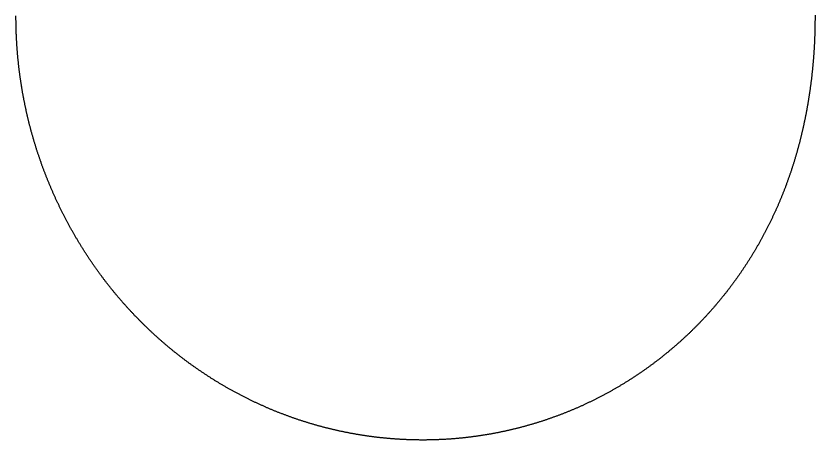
# Model space of a CAD drawing. Header units: metres. Extents: x -295 to 246, y -287 to 288.
# Drawn here: x -295 to 246, y -287 to 0 of the extents above; entities that cross this region are included whole.
import ezdxf

# ---------------------------------------------------------------- set-up
doc = ezdxf.new("R2010")
doc.units = ezdxf.units.M

msp = doc.modelspace()

# ---------------------------------------------------------------- linework, layer by layer
msp.add_lwpolyline([(246.01, 0.93), (246.01, 0.44), (246.01, 0), (246.01, 0), (246.01, -0.05), (246.01, -0.54), (246.01, -1.02), (246.01, -1.51), (246.01, -1.51), (246.01, -2), (246.01, -2.49), (246, -2.98), (246, -3.46), (245.99, -3.95), (245.99, -4.44), (245.98, -4.93), (245.98, -5.42), (245.97, -5.91), (245.96, -6.39), (245.95, -6.88), (245.94, -7.37), (245.93, -7.86), (245.92, -8.35), (245.91, -8.83), (245.9, -9.32), (245.89, -9.81), (245.87, -10.3), (245.86, -10.79), (245.84, -11.27), (245.83, -11.76), (245.81, -12.25), (245.8, -12.74), (245.78, -13.23), (245.76, -13.71), (245.74, -14.2), (245.72, -14.69), (245.7, -15.18), (245.68, -15.67), (245.66, -16.15), (245.64, -16.64), (245.62, -17.13), (245.59, -17.62), (245.57, -18.1), (245.55, -18.59), (245.52, -19.08), (245.49, -19.57), (245.47, -20.05), (245.44, -20.54), (245.41, -21.03), (245.38, -21.52), (245.36, -22), (245.33, -22.49), (245.29, -22.98), (245.26, -23.47), (245.23, -23.95), (245.2, -24.44), (245.17, -24.93), (245.13, -25.41), (245.1, -25.9), (245.06, -26.39), (245.03, -26.88), (244.99, -27.36), (244.95, -27.85), (244.92, -28.34), (244.88, -28.82), (244.84, -29.31), (244.8, -29.8), (244.76, -30.28), (244.72, -30.77), (244.67, -31.26), (244.63, -31.74), (244.59, -32.23), (244.54, -32.71), (244.5, -33.2), (244.45, -33.69), (244.41, -34.17), (244.36, -34.66), (244.31, -35.15), (244.27, -35.63), (244.22, -36.12), (244.17, -36.6), (244.12, -37.09), (244.07, -37.57), (244.02, -38.06), (243.96, -38.54), (243.91, -39.03), (243.86, -39.52), (243.8, -40), (243.75, -40.49), (243.69, -40.97), (243.64, -41.46), (243.58, -41.94), (243.52, -42.43), (243.46, -42.91), (243.4, -43.39), (243.34, -43.88), (243.28, -44.36), (243.22, -44.85), (243.16, -45.33), (243.1, -45.82), (243.03, -46.3), (242.97, -46.78), (242.9, -47.27), (242.84, -47.75), (242.77, -48.24), (242.71, -48.72), (242.64, -49.2), (242.57, -49.69), (242.5, -50.17), (242.43, -50.65), (242.36, -51.14), (242.29, -51.62), (242.22, -52.1), (242.15, -52.59), (242.07, -53.07), (242, -53.55), (241.92, -54.03), (241.85, -54.52), (241.77, -55), (241.7, -55.48), (241.62, -55.96), (241.54, -56.44), (241.46, -56.93), (241.38, -57.41), (241.3, -57.89), (241.22, -58.37), (241.14, -58.85), (241.06, -59.33), (240.97, -59.81), (240.89, -60.3), (240.8, -60.78), (240.72, -61.26), (240.63, -61.74), (240.55, -62.22), (240.46, -62.7), (240.37, -63.18), (240.28, -63.66), (240.19, -64.14), (240.1, -64.62), (240.01, -65.1), (239.92, -65.58), (239.82, -66.06), (239.73, -66.54), (239.64, -67.02), (239.54, -67.49), (239.45, -67.97), (239.35, -68.45), (239.25, -68.93), (239.16, -69.41), (239.06, -69.89), (238.96, -70.36), (238.86, -70.84), (238.76, -71.32), (238.66, -71.8), (238.55, -72.28), (238.45, -72.75), (238.35, -73.23), (238.24, -73.71), (238.14, -74.18), (238.03, -74.66), (237.93, -75.14), (237.82, -75.61), (237.71, -76.09), (237.6, -76.57), (237.49, -77.04), (237.38, -77.52), (237.27, -77.99), (237.16, -78.47), (237.05, -78.94), (236.93, -79.42), (236.82, -79.89), (236.7, -80.37), (236.59, -80.84), (236.47, -81.32), (236.36, -81.79), (236.24, -82.26), (236.12, -82.74), (236, -83.21), (235.88, -83.68), (235.76, -84.16), (235.64, -84.63), (235.52, -85.1), (235.39, -85.57), (235.27, -86.05), (235.14, -86.52), (235.02, -86.99), (234.89, -87.46), (234.77, -87.93), (234.64, -88.41), (234.51, -88.88), (234.38, -89.35), (234.25, -89.82), (234.12, -90.29), (233.99, -90.76), (233.86, -91.23), (233.72, -91.7), (233.59, -92.17), (233.46, -92.64), (233.32, -93.11), (233.18, -93.58), (233.05, -94.04), (232.91, -94.51), (232.77, -94.98), (232.63, -95.45), (232.49, -95.92), (232.35, -96.38), (232.21, -96.85), (232.07, -97.32), (231.92, -97.78), (231.78, -98.25), (231.64, -98.72), (231.49, -99.18), (231.35, -99.65), (231.2, -100.12), (231.05, -100.58), (230.9, -101.05), (230.75, -101.51), (230.6, -101.98), (230.45, -102.44), (230.3, -102.9), (230.15, -103.37), (230, -103.83), (229.84, -104.29), (229.69, -104.76), (229.53, -105.22), (229.37, -105.68), (229.22, -106.15), (229.06, -106.61), (228.9, -107.07), (228.74, -107.53), (228.58, -107.99), (228.42, -108.45), (228.26, -108.91), (228.1, -109.37), (227.93, -109.83), (227.77, -110.29), (227.6, -110.75), (227.44, -111.21), (227.27, -111.67), (227.11, -112.13), (226.94, -112.59), (226.77, -113.05), (226.6, -113.51), (226.43, -113.96), (226.26, -114.42), (226.09, -114.88), (225.91, -115.33), (225.74, -115.79), (225.56, -116.25), (225.39, -116.7), (225.21, -117.16), (225.04, -117.61), (224.86, -118.07), (224.68, -118.52), (224.5, -118.98), (224.32, -119.43), (224.14, -119.88), (223.96, -120.34), (223.78, -120.79), (223.59, -121.24), (223.41, -121.69), (223.23, -122.15), (223.04, -122.6), (222.85, -123.05), (222.67, -123.5), (222.48, -123.95), (222.29, -124.4), (222.1, -124.85), (221.91, -125.3), (221.72, -125.75), (221.53, -126.2), (221.34, -126.65), (221.14, -127.1), (220.95, -127.55), (220.76, -127.99), (220.56, -128.44), (220.36, -128.89), (220.17, -129.33), (219.97, -129.78), (219.77, -130.23), (219.57, -130.67), (219.37, -131.12), (219.17, -131.56), (218.97, -132.01), (218.76, -132.45), (218.56, -132.89), (218.36, -133.34), (218.15, -133.78), (217.95, -134.22), (217.74, -134.67), (217.53, -135.11), (217.32, -135.55), (217.11, -135.99), (216.9, -136.43), (216.69, -136.87), (216.48, -137.31), (216.27, -137.75), (216.06, -138.19), (215.84, -138.63), (215.63, -139.07), (215.41, -139.51), (215.2, -139.95), (214.98, -140.38), (214.76, -140.82), (214.55, -141.26), (214.33, -141.69), (214.11, -142.13), (213.89, -142.56), (213.66, -143), (213.44, -143.43), (213.22, -143.87), (213, -144.3), (212.77, -144.74), (212.55, -145.17), (212.32, -145.6), (212.09, -146.03), (211.87, -146.47), (211.64, -146.9), (211.41, -147.33), (211.18, -147.76), (210.95, -148.19), (210.72, -148.62), (210.48, -149.05), (210.25, -149.48), (210.02, -149.91), (209.78, -150.34), (209.55, -150.76), (209.31, -151.19), (209.07, -151.62), (208.84, -152.04), (208.6, -152.47), (208.36, -152.9), (208.12, -153.32), (207.88, -153.75), (207.64, -154.17), (207.39, -154.59), (207.15, -155.02), (206.91, -155.44), (206.66, -155.86), (206.42, -156.28), (206.17, -156.71), (205.92, -157.13), (205.68, -157.55), (205.43, -157.97), (205.18, -158.39), (204.93, -158.81), (204.68, -159.23), (204.43, -159.65), (204.17, -160.06), (203.92, -160.48), (203.67, -160.9), (203.41, -161.31), (203.16, -161.73), (202.9, -162.15), (202.65, -162.56), (202.39, -162.98), (202.13, -163.39), (201.87, -163.81), (201.61, -164.22), (201.35, -164.63), (201.09, -165.04), (200.83, -165.46), (200.56, -165.87), (200.3, -166.28), (200.04, -166.69), (199.77, -167.1), (199.51, -167.51), (199.24, -167.92), (198.97, -168.33), (198.7, -168.73), (198.44, -169.14), (198.17, -169.55), (197.9, -169.96), (197.63, -170.36), (197.35, -170.77), (197.08, -171.17), (196.81, -171.58), (196.53, -171.98), (196.26, -172.39), (195.98, -172.79), (195.71, -173.19), (195.43, -173.59), (195.15, -174), (194.88, -174.4), (194.6, -174.8), (194.32, -175.2), (194.04, -175.6), (193.75, -176), (193.47, -176.39), (193.19, -176.79), (192.91, -177.19), (192.62, -177.59), (192.34, -177.98), (192.05, -178.38), (191.76, -178.77), (191.48, -179.17), (191.19, -179.56), (190.9, -179.96), (190.61, -180.35), (190.32, -180.74), (190.03, -181.14), (189.74, -181.53), (189.45, -181.92), (189.15, -182.31), (188.86, -182.7), (188.57, -183.09), (188.27, -183.48), (187.98, -183.87), (187.68, -184.25), (187.38, -184.64), (187.08, -185.03), (186.79, -185.41), (186.49, -185.8), (186.19, -186.19), (185.88, -186.57), (185.58, -186.95), (185.28, -187.34), (184.98, -187.72), (184.67, -188.1), (184.37, -188.48), (184.07, -188.87), (183.76, -189.25), (183.45, -189.63), (183.15, -190.01), (182.84, -190.39), (182.53, -190.76), (182.22, -191.14), (181.91, -191.52), (181.6, -191.9), (181.29, -192.27), (180.98, -192.65), (180.66, -193.02), (180.35, -193.4), (180.04, -193.77), (179.72, -194.14), (179.4, -194.52), (179.09, -194.89), (178.77, -195.26), (178.45, -195.63), (178.14, -196), (177.82, -196.37), (177.5, -196.74), (177.18, -197.11), (176.86, -197.47), (176.53, -197.84), (176.21, -198.21), (175.89, -198.57), (175.56, -198.94), (175.24, -199.3), (174.91, -199.67), (174.59, -200.03), (174.26, -200.4), (173.94, -200.76), (173.61, -201.12), (173.28, -201.48), (172.95, -201.84), (172.62, -202.2), (172.29, -202.56), (171.96, -202.92), (171.63, -203.28), (171.29, -203.63), (170.96, -203.99), (170.63, -204.35), (170.29, -204.7), (169.96, -205.06), (169.62, -205.41), (169.28, -205.77), (168.95, -206.12), (168.61, -206.47), (168.27, -206.82), (167.93, -207.18), (167.59, -207.53), (167.25, -207.88), (166.91, -208.23), (166.57, -208.57), (166.23, -208.92), (165.88, -209.27), (165.54, -209.62), (165.2, -209.96), (164.85, -210.31), (164.5, -210.65), (164.16, -211), (163.81, -211.34), (163.46, -211.68), (163.12, -212.03), (162.77, -212.37), (162.42, -212.71), (162.07, -213.05), (161.72, -213.39), (161.36, -213.73), (161.01, -214.06), (160.66, -214.4), (160.31, -214.74), (159.95, -215.08), (159.6, -215.41), (159.24, -215.75), (158.89, -216.08), (158.53, -216.41), (158.17, -216.75), (157.82, -217.08), (157.46, -217.41), (157.1, -217.74), (156.74, -218.07), (156.38, -218.4), (156.02, -218.73), (155.66, -219.06), (155.29, -219.39), (154.93, -219.71), (154.57, -220.04), (154.2, -220.37), (153.84, -220.69), (153.48, -221.02), (153.11, -221.34), (152.74, -221.66), (152.38, -221.98), (152.01, -222.31), (151.64, -222.63), (151.27, -222.95), (150.9, -223.27), (150.53, -223.58), (150.16, -223.9), (149.79, -224.22), (149.42, -224.54), (149.05, -224.85), (148.67, -225.17), (148.3, -225.48), (147.93, -225.8), (147.55, -226.11), (147.18, -226.42), (146.8, -226.73), (146.43, -227.04), (146.05, -227.35), (145.67, -227.66), (145.29, -227.97), (144.91, -228.28), (144.54, -228.59), (144.16, -228.9), (143.77, -229.2), (143.39, -229.51), (143.01, -229.81), (142.63, -230.12), (142.25, -230.42), (141.86, -230.72), (141.48, -231.02), (141.1, -231.32), (140.71, -231.62), (140.33, -231.92), (139.94, -232.22), (139.55, -232.52), (139.17, -232.82), (138.78, -233.11), (138.39, -233.41), (138, -233.71), (137.61, -234), (137.22, -234.29), (136.83, -234.59), (136.44, -234.88), (136.05, -235.17), (135.66, -235.46), (135.26, -235.75), (134.87, -236.04), (134.48, -236.33), (134.08, -236.62), (133.69, -236.91), (133.29, -237.19), (132.9, -237.48), (132.5, -237.76), (132.1, -238.05), (131.71, -238.33), (131.31, -238.61), (130.91, -238.9), (130.51, -239.18), (130.11, -239.46), (129.71, -239.74), (129.31, -240.02), (128.91, -240.29), (128.51, -240.57), (128.1, -240.85), (127.7, -241.12), (127.3, -241.4), (126.89, -241.67), (126.49, -241.95), (126.08, -242.22), (125.68, -242.49), (125.27, -242.76), (124.87, -243.03), (124.46, -243.3), (124.05, -243.57), (123.65, -243.84), (123.24, -244.11), (122.83, -244.38), (122.42, -244.64), (122.01, -244.91), (121.6, -245.17), (121.19, -245.44), (120.78, -245.7), (120.36, -245.96), (119.95, -246.22), (119.54, -246.48), (119.13, -246.74), (118.71, -247), (118.3, -247.26), (117.88, -247.52), (117.47, -247.77), (117.05, -248.03), (116.64, -248.29), (116.22, -248.54), (115.8, -248.79), (115.38, -249.05), (114.97, -249.3), (114.55, -249.55), (114.13, -249.8), (113.71, -250.05), (113.29, -250.3), (112.87, -250.55), (112.45, -250.8), (112.03, -251.04), (111.6, -251.29), (111.18, -251.53), (110.76, -251.78), (110.34, -252.02), (109.91, -252.26), (109.49, -252.51), (109.06, -252.75), (108.64, -252.99), (108.21, -253.23), (107.79, -253.46), (107.36, -253.7), (106.93, -253.94), (106.51, -254.18), (106.08, -254.41), (105.65, -254.65), (105.22, -254.88), (104.79, -255.11), (104.36, -255.35), (103.93, -255.58), (103.5, -255.81), (103.07, -256.04), (102.64, -256.27), (102.21, -256.49), (101.78, -256.72), (101.35, -256.95), (100.91, -257.17), (100.48, -257.4), (100.05, -257.62), (99.61, -257.85), (99.18, -258.07), (98.74, -258.29), (98.31, -258.51), (97.87, -258.73), (97.43, -258.95), (97, -259.17), (96.56, -259.39), (96.12, -259.6), (95.69, -259.82), (95.25, -260.04), (94.81, -260.25), (94.37, -260.46), (93.93, -260.68), (93.49, -260.89), (93.05, -261.1), (92.61, -261.31), (92.17, -261.52), (91.73, -261.73), (91.28, -261.94), (90.84, -262.14), (90.4, -262.35), (89.96, -262.55), (89.51, -262.76), (89.07, -262.96), (88.63, -263.16), (88.18, -263.37), (87.74, -263.57), (87.29, -263.77), (86.85, -263.97), (86.4, -264.16), (85.95, -264.36), (85.51, -264.56), (85.06, -264.76), (84.61, -264.95), (84.16, -265.14), (83.71, -265.34), (83.27, -265.53), (82.82, -265.72), (82.37, -265.91), (81.92, -266.1), (81.47, -266.29), (81.02, -266.48), (80.57, -266.67), (80.12, -266.86), (79.66, -267.04), (79.21, -267.23), (78.76, -267.41), (78.31, -267.59), (77.86, -267.78), (77.4, -267.96), (76.95, -268.14), (76.49, -268.32), (76.04, -268.5), (75.59, -268.68), (75.13, -268.85), (74.68, -269.03), (74.22, -269.21), (73.76, -269.38), (73.31, -269.56), (72.85, -269.73), (72.39, -269.9), (71.94, -270.07), (71.48, -270.24), (71.02, -270.41), (70.56, -270.58), (70.11, -270.75), (69.65, -270.92), (69.19, -271.08), (68.73, -271.25), (68.27, -271.41), (67.81, -271.58), (67.35, -271.74), (66.89, -271.9), (66.43, -272.06), (65.97, -272.22), (65.5, -272.38), (65.04, -272.54), (64.58, -272.7), (64.12, -272.85), (63.66, -273.01), (63.19, -273.17), (62.73, -273.32), (62.27, -273.47), (61.8, -273.63), (61.34, -273.78), (60.87, -273.93), (60.41, -274.08), (59.94, -274.23), (59.48, -274.37), (59.01, -274.52), (58.55, -274.67), (58.08, -274.81), (57.61, -274.96), (57.15, -275.1), (56.68, -275.25), (56.21, -275.39), (55.75, -275.53), (55.28, -275.67), (54.81, -275.81), (54.34, -275.95), (53.87, -276.08), (53.41, -276.22), (52.94, -276.36), (52.47, -276.49), (52, -276.63), (51.53, -276.76), (51.06, -276.89), (50.59, -277.02), (50.12, -277.15), (49.65, -277.28), (49.18, -277.41), (48.71, -277.54), (48.23, -277.67), (47.76, -277.79), (47.29, -277.92), (46.82, -278.04), (46.35, -278.17), (45.87, -278.29), (45.4, -278.41), (44.93, -278.53), (44.45, -278.65), (43.98, -278.77), (43.51, -278.89), (43.03, -279), (42.56, -279.12), (42.08, -279.24), (41.61, -279.35), (41.13, -279.47), (40.66, -279.58), (40.18, -279.69), (39.71, -279.8), (39.23, -279.91), (38.76, -280.02), (38.28, -280.13), (37.81, -280.24), (37.33, -280.34), (36.85, -280.45), (36.38, -280.55), (35.9, -280.66), (35.42, -280.76), (34.94, -280.86), (34.47, -280.96), (33.99, -281.06), (33.51, -281.16), (33.03, -281.26), (32.55, -281.36), (32.08, -281.46), (31.6, -281.55), (31.12, -281.65), (30.64, -281.74), (30.16, -281.84), (29.68, -281.93), (29.2, -282.02), (28.72, -282.11), (28.24, -282.2), (27.76, -282.29), (27.28, -282.38), (26.8, -282.46), (26.32, -282.55), (25.84, -282.64), (25.36, -282.72), (24.88, -282.8), (24.4, -282.89), (23.91, -282.97), (23.43, -283.05), (22.95, -283.13), (22.47, -283.21), (21.99, -283.29), (21.5, -283.36), (21.02, -283.44), (20.54, -283.51), (20.06, -283.59), (19.57, -283.66), (19.09, -283.73), (18.61, -283.81), (18.13, -283.88), (17.64, -283.95), (17.16, -284.02), (16.68, -284.08), (16.19, -284.15), (15.71, -284.22), (15.22, -284.28), (14.74, -284.35), (14.26, -284.41), (13.77, -284.47), (13.29, -284.54), (12.8, -284.6), (12.32, -284.66), (11.83, -284.72), (11.35, -284.77), (10.86, -284.83), (10.38, -284.89), (9.89, -284.94), (9.41, -285), (8.92, -285.05), (8.44, -285.1), (7.95, -285.16), (7.47, -285.21), (6.98, -285.26), (6.5, -285.31), (6.01, -285.35), (5.52, -285.4), (5.04, -285.45), (4.55, -285.49), (4.07, -285.54), (3.58, -285.58), (3.09, -285.63), (2.61, -285.67), (2.12, -285.71), (1.63, -285.75), (1.15, -285.79), (0.66, -285.83), (0.17, -285.86), (-0.31, -285.9), (-0.8, -285.94), (-1.29, -285.97), (-1.77, -286), (-2.26, -286.04), (-2.75, -286.07), (-3.24, -286.1), (-3.72, -286.13), (-4.21, -286.16), (-4.7, -286.19), (-5.18, -286.21), (-5.67, -286.24), (-6.16, -286.27), (-6.65, -286.29), (-7.14, -286.32), (-7.62, -286.34), (-8.11, -286.36), (-8.6, -286.38), (-9.09, -286.4), (-9.57, -286.42), (-10.06, -286.44), (-10.55, -286.46), (-11.04, -286.47), (-11.53, -286.49), (-12.01, -286.5), (-12.5, -286.52), (-12.99, -286.53), (-13.48, -286.54), (-13.97, -286.55), (-14.45, -286.56), (-14.94, -286.57), (-15.43, -286.58), (-15.92, -286.59), (-16.41, -286.6), (-16.9, -286.6), (-17.38, -286.61), (-17.87, -286.61), (-18.36, -286.61), (-18.85, -286.61), (-19.34, -286.62), (-19.82, -286.62), (-20.31, -286.62), (-20.8, -286.61), (-21.29, -286.61), (-21.78, -286.61), (-22.27, -286.6), (-22.75, -286.6), (-23.24, -286.59), (-23.73, -286.59), (-24.22, -286.58), (-24.71, -286.57), (-25.2, -286.56), (-25.68, -286.55), (-26.17, -286.54), (-26.66, -286.52), (-27.15, -286.51), (-27.64, -286.5), (-28.12, -286.48), (-28.61, -286.47), (-29.1, -286.45), (-29.59, -286.43), (-30.08, -286.41), (-30.56, -286.39), (-31.05, -286.37), (-31.54, -286.35), (-32.03, -286.33), (-32.51, -286.31), (-33, -286.28), (-33.49, -286.26), (-33.98, -286.23), (-34.46, -286.2), (-34.95, -286.18), (-35.44, -286.15), (-35.93, -286.12), (-36.41, -286.09), (-36.9, -286.06), (-37.39, -286.02), (-37.88, -285.99), (-38.36, -285.96), (-38.85, -285.92), (-39.34, -285.89), (-39.82, -285.85), (-40.31, -285.81), (-40.8, -285.77), (-41.28, -285.73), (-41.77, -285.69), (-42.26, -285.65), (-42.74, -285.61), (-43.23, -285.57), (-43.72, -285.52), (-44.2, -285.48), (-44.69, -285.43), (-45.17, -285.39), (-45.66, -285.34), (-46.15, -285.29), (-46.63, -285.24), (-47.12, -285.19), (-47.6, -285.14), (-48.09, -285.09), (-48.57, -285.03), (-49.06, -284.98), (-49.54, -284.93), (-50.03, -284.87), (-50.51, -284.81), (-51, -284.76), (-51.48, -284.7), (-51.97, -284.64), (-52.45, -284.58), (-52.94, -284.52), (-53.42, -284.46), (-53.91, -284.39), (-54.39, -284.33), (-54.87, -284.27), (-55.36, -284.2), (-55.84, -284.13), (-56.32, -284.07), (-56.81, -284), (-57.29, -283.93), (-57.77, -283.86), (-58.26, -283.79), (-58.74, -283.72), (-59.22, -283.64), (-59.71, -283.57), (-60.19, -283.5), (-60.67, -283.42), (-61.15, -283.34), (-61.64, -283.27), (-62.12, -283.19), (-62.6, -283.11), (-63.08, -283.03), (-63.56, -282.95), (-64.04, -282.87), (-64.53, -282.79), (-65.01, -282.7), (-65.49, -282.62), (-65.97, -282.54), (-66.45, -282.45), (-66.93, -282.36), (-67.41, -282.28), (-67.89, -282.19), (-68.37, -282.1), (-68.85, -282.01), (-69.33, -281.92), (-69.81, -281.83), (-70.29, -281.73), (-70.77, -281.64), (-71.25, -281.54), (-71.73, -281.45), (-72.2, -281.35), (-72.68, -281.25), (-73.16, -281.16), (-73.64, -281.06), (-74.12, -280.96), (-74.59, -280.86), (-75.07, -280.76), (-75.55, -280.65), (-76.03, -280.55), (-76.5, -280.44), (-76.98, -280.34), (-77.46, -280.23), (-77.93, -280.13), (-78.41, -280.02), (-78.89, -279.91), (-79.36, -279.8), (-79.84, -279.69), (-80.31, -279.58), (-80.79, -279.47), (-81.26, -279.35), (-81.74, -279.24), (-82.21, -279.12), (-82.69, -279.01), (-83.16, -278.89), (-83.63, -278.78), (-84.11, -278.66), (-84.58, -278.54), (-85.05, -278.42), (-85.53, -278.3), (-86, -278.18), (-86.47, -278.05), (-86.95, -277.93), (-87.42, -277.81), (-87.89, -277.68), (-88.36, -277.56), (-88.83, -277.43), (-89.3, -277.3), (-89.78, -277.17), (-90.25, -277.04), (-90.72, -276.91), (-91.19, -276.78), (-91.66, -276.65), (-92.13, -276.52), (-92.6, -276.38), (-93.07, -276.25), (-93.53, -276.11), (-94, -275.98), (-94.47, -275.84), (-94.94, -275.7), (-95.41, -275.56), (-95.88, -275.42), (-96.34, -275.28), (-96.81, -275.14), (-97.28, -275), (-97.74, -274.86), (-98.21, -274.71), (-98.68, -274.57), (-99.14, -274.42), (-99.61, -274.27), (-100.07, -274.13), (-100.54, -273.98), (-101.01, -273.83), (-101.47, -273.68), (-101.93, -273.53), (-102.4, -273.38), (-102.86, -273.23), (-103.33, -273.07), (-103.79, -272.92), (-104.25, -272.76), (-104.71, -272.61), (-105.18, -272.45), (-105.64, -272.29), (-106.1, -272.14), (-106.56, -271.98), (-107.02, -271.82), (-107.49, -271.66), (-107.95, -271.49), (-108.41, -271.33), (-108.87, -271.17), (-109.33, -271), (-109.79, -270.84), (-110.24, -270.67), (-110.7, -270.51), (-111.16, -270.34), (-111.62, -270.17), (-112.08, -270), (-112.54, -269.83), (-112.99, -269.66), (-113.45, -269.49), (-113.91, -269.32), (-114.36, -269.14), (-114.82, -268.97), (-115.28, -268.79), (-115.73, -268.62), (-116.19, -268.44), (-116.64, -268.26), (-117.1, -268.08), (-117.55, -267.91), (-118, -267.73), (-118.46, -267.54), (-118.91, -267.36), (-119.36, -267.18), (-119.82, -267), (-120.27, -266.81), (-120.72, -266.63), (-121.17, -266.44), (-121.62, -266.26), (-122.07, -266.07), (-122.52, -265.88), (-122.97, -265.69), (-123.42, -265.5), (-123.87, -265.31), (-124.32, -265.12), (-124.77, -264.93), (-125.22, -264.74), (-125.67, -264.54), (-126.12, -264.35), (-126.56, -264.15), (-127.01, -263.96), (-127.46, -263.76), (-127.9, -263.56), (-128.35, -263.36), (-128.8, -263.16), (-129.24, -262.96), (-129.69, -262.76), (-130.13, -262.56), (-130.57, -262.36), (-131.02, -262.15), (-131.46, -261.95), (-131.9, -261.74), (-132.35, -261.54), (-132.79, -261.33), (-133.23, -261.12), (-133.67, -260.91), (-134.11, -260.71), (-134.56, -260.5), (-135, -260.28), (-135.44, -260.07), (-135.88, -259.86), (-136.31, -259.65), (-136.75, -259.43), (-137.19, -259.22), (-137.63, -259), (-138.07, -258.79), (-138.51, -258.57), (-138.94, -258.35), (-139.38, -258.13), (-139.82, -257.92), (-140.25, -257.69), (-140.69, -257.47), (-141.12, -257.25), (-141.56, -257.03), (-141.99, -256.81), (-142.42, -256.58), (-142.86, -256.36), (-143.29, -256.13), (-143.72, -255.91), (-144.15, -255.68), (-144.59, -255.45), (-145.02, -255.22), (-145.45, -254.99), (-145.88, -254.76), (-146.31, -254.53), (-146.74, -254.3), (-147.17, -254.07), (-147.6, -253.83), (-148.03, -253.6), (-148.45, -253.36), (-148.88, -253.13), (-149.31, -252.89), (-149.73, -252.65), (-150.16, -252.42), (-150.59, -252.18), (-151.01, -251.94), (-151.44, -251.7), (-151.86, -251.46), (-152.29, -251.21), (-152.71, -250.97), (-153.13, -250.73), (-153.56, -250.48), (-153.98, -250.24), (-154.4, -249.99), (-154.82, -249.75), (-155.24, -249.5), (-155.66, -249.25), (-156.08, -249), (-156.5, -248.75), (-156.92, -248.5), (-157.34, -248.25), (-157.76, -248), (-158.18, -247.75), (-158.6, -247.5), (-159.01, -247.24), (-159.43, -246.99), (-159.85, -246.73), (-160.26, -246.48), (-160.68, -246.22), (-161.09, -245.96), (-161.51, -245.7), (-161.92, -245.44), (-162.33, -245.18), (-162.75, -244.92), (-163.16, -244.66), (-163.57, -244.4), (-163.98, -244.14), (-164.39, -243.87), (-164.8, -243.61), (-165.21, -243.34), (-165.62, -243.08), (-166.03, -242.81), (-166.44, -242.55), (-166.85, -242.28), (-167.26, -242.01), (-167.66, -241.74), (-168.07, -241.47), (-168.48, -241.2), (-168.88, -240.93), (-169.29, -240.65), (-169.69, -240.38), (-170.1, -240.11), (-170.5, -239.83), (-170.9, -239.56), (-171.31, -239.28), (-171.71, -239.01), (-172.11, -238.73), (-172.51, -238.45), (-172.91, -238.17), (-173.31, -237.89), (-173.71, -237.61), (-174.11, -237.33), (-174.51, -237.05), (-174.91, -236.77), (-175.31, -236.49), (-175.71, -236.2), (-176.1, -235.92), (-176.5, -235.63), (-176.89, -235.35), (-177.29, -235.06), (-177.68, -234.77), (-178.08, -234.48), (-178.47, -234.2), (-178.87, -233.91), (-179.26, -233.62), (-179.65, -233.33), (-180.04, -233.03), (-180.43, -232.74), (-180.82, -232.45), (-181.21, -232.16), (-181.6, -231.86), (-181.99, -231.57), (-182.38, -231.27), (-182.77, -230.98), (-183.16, -230.68), (-183.55, -230.38), (-183.93, -230.08), (-184.32, -229.78), (-184.7, -229.48), (-185.09, -229.18), (-185.47, -228.88), (-185.86, -228.58), (-186.24, -228.28), (-186.62, -227.98), (-187.01, -227.67), (-187.39, -227.37), (-187.77, -227.06), (-188.15, -226.76), (-188.53, -226.45), (-188.91, -226.14), (-189.29, -225.84), (-189.67, -225.53), (-190.04, -225.22), (-190.42, -224.91), (-190.8, -224.6), (-191.17, -224.29), (-191.55, -223.98), (-191.93, -223.66), (-192.3, -223.35), (-192.67, -223.04), (-193.05, -222.72), (-193.42, -222.41), (-193.79, -222.09), (-194.17, -221.78), (-194.54, -221.46), (-194.91, -221.14), (-195.28, -220.82), (-195.65, -220.5), (-196.02, -220.18), (-196.39, -219.86), (-196.75, -219.54), (-197.12, -219.22), (-197.49, -218.9), (-197.85, -218.58), (-198.22, -218.25), (-198.58, -217.93), (-198.95, -217.6), (-199.31, -217.28), (-199.68, -216.95), (-200.04, -216.63), (-200.4, -216.3), (-200.76, -215.97), (-201.12, -215.64), (-201.49, -215.31), (-201.85, -214.98), (-202.2, -214.65), (-202.56, -214.32), (-202.92, -213.99), (-203.28, -213.66), (-203.64, -213.32), (-203.99, -212.99), (-204.35, -212.66), (-204.7, -212.32), (-205.06, -211.99), (-205.41, -211.65), (-205.77, -211.31), (-206.12, -210.98), (-206.47, -210.64), (-206.82, -210.3), (-207.18, -209.96), (-207.53, -209.62), (-207.88, -209.28), (-208.23, -208.94), (-208.57, -208.6), (-208.92, -208.26), (-209.27, -207.91), (-209.62, -207.57), (-209.96, -207.23), (-210.31, -206.88), (-210.65, -206.54), (-211, -206.19), (-211.34, -205.84), (-211.69, -205.5), (-212.03, -205.15), (-212.37, -204.8), (-212.71, -204.45), (-213.05, -204.1), (-213.39, -203.75), (-213.73, -203.4), (-214.07, -203.05), (-214.41, -202.7), (-214.75, -202.35), (-215.09, -201.99), (-215.42, -201.64), (-215.76, -201.28), (-216.09, -200.93), (-216.43, -200.57), (-216.76, -200.22), (-217.1, -199.86), (-217.43, -199.51), (-217.76, -199.15), (-218.09, -198.79), (-218.43, -198.43), (-218.76, -198.07), (-219.09, -197.71), (-219.42, -197.35), (-219.74, -196.99), (-220.07, -196.63), (-220.4, -196.27), (-220.73, -195.9), (-221.05, -195.54), (-221.38, -195.18), (-221.7, -194.81), (-222.03, -194.45), (-222.35, -194.08), (-222.67, -193.71), (-223, -193.35), (-223.32, -192.98), (-223.64, -192.61), (-223.96, -192.24), (-224.28, -191.87), (-224.6, -191.51), (-224.92, -191.14), (-225.23, -190.76), (-225.55, -190.39), (-225.87, -190.02), (-226.18, -189.65), (-226.5, -189.28), (-226.81, -188.9), (-227.13, -188.53), (-227.44, -188.15), (-227.75, -187.78), (-228.06, -187.4), (-228.38, -187.03), (-228.69, -186.65), (-229, -186.27), (-229.31, -185.9), (-229.61, -185.52), (-229.92, -185.14), (-230.23, -184.76), (-230.54, -184.38), (-230.84, -184), (-231.15, -183.62), (-231.45, -183.24), (-231.76, -182.86), (-232.06, -182.47), (-232.36, -182.09), (-232.67, -181.71), (-232.97, -181.32), (-233.27, -180.94), (-233.57, -180.55), (-233.87, -180.17), (-234.17, -179.78), (-234.47, -179.4), (-234.76, -179.01), (-235.06, -178.62), (-235.36, -178.23), (-235.65, -177.84), (-235.95, -177.45), (-236.24, -177.06), (-236.53, -176.67), (-236.83, -176.28), (-237.12, -175.89), (-237.41, -175.5), (-237.7, -175.11), (-237.99, -174.72), (-238.28, -174.32), (-238.57, -173.93), (-238.86, -173.53), (-239.15, -173.14), (-239.43, -172.74), (-239.72, -172.35), (-240, -171.95), (-240.29, -171.56), (-240.57, -171.16), (-240.86, -170.76), (-241.14, -170.36), (-241.42, -169.97), (-241.7, -169.57), (-241.98, -169.17), (-242.26, -168.77), (-242.54, -168.37), (-242.82, -167.97), (-243.1, -167.56), (-243.38, -167.16), (-243.65, -166.76), (-243.93, -166.36), (-244.2, -165.95), (-244.48, -165.55), (-244.75, -165.15), (-245.02, -164.74), (-245.3, -164.34), (-245.57, -163.93), (-245.84, -163.52), (-246.11, -163.12), (-246.38, -162.71), (-246.65, -162.3), (-246.92, -161.89), (-247.18, -161.49), (-247.45, -161.08), (-247.72, -160.67), (-247.98, -160.26), (-248.25, -159.85), (-248.51, -159.44), (-248.77, -159.03), (-249.04, -158.61), (-249.3, -158.2), (-249.56, -157.79), (-249.82, -157.38), (-250.08, -156.96), (-250.34, -156.55), (-250.6, -156.14), (-250.86, -155.72), (-251.11, -155.31), (-251.37, -154.89), (-251.63, -154.47), (-251.88, -154.06), (-252.13, -153.64), (-252.39, -153.22), (-252.64, -152.81), (-252.89, -152.39), (-253.15, -151.97), (-253.4, -151.55), (-253.65, -151.13), (-253.9, -150.71), (-254.15, -150.29), (-254.39, -149.87), (-254.64, -149.45), (-254.89, -149.03), (-255.13, -148.61), (-255.38, -148.19), (-255.62, -147.76), (-255.87, -147.34), (-256.11, -146.92), (-256.35, -146.49), (-256.6, -146.07), (-256.84, -145.65), (-257.08, -145.22), (-257.32, -144.8), (-257.56, -144.37), (-257.79, -143.94), (-258.03, -143.52), (-258.27, -143.09), (-258.51, -142.66), (-258.74, -142.24), (-258.98, -141.81), (-259.21, -141.38), (-259.44, -140.95), (-259.68, -140.52), (-259.91, -140.09), (-260.14, -139.66), (-260.37, -139.23), (-260.6, -138.8), (-260.83, -138.37), (-261.06, -137.94), (-261.29, -137.51), (-261.51, -137.07), (-261.74, -136.64), (-261.96, -136.21), (-262.19, -135.77), (-262.41, -135.34), (-262.64, -134.91), (-262.86, -134.47), (-263.08, -134.04), (-263.3, -133.6), (-263.52, -133.17), (-263.74, -132.73), (-263.96, -132.29), (-264.18, -131.86), (-264.4, -131.42), (-264.62, -130.98), (-264.83, -130.55), (-265.05, -130.11), (-265.26, -129.67), (-265.48, -129.23), (-265.69, -128.79), (-265.9, -128.35), (-266.11, -127.91), (-266.32, -127.47), (-266.53, -127.03), (-266.74, -126.59), (-266.95, -126.15), (-267.16, -125.71), (-267.37, -125.26), (-267.58, -124.82), (-267.78, -124.38), (-267.99, -123.94), (-268.19, -123.49), (-268.4, -123.05), (-268.6, -122.61), (-268.8, -122.16), (-269, -121.72), (-269.2, -121.27), (-269.4, -120.83), (-269.6, -120.38), (-269.8, -119.93), (-270, -119.49), (-270.2, -119.04), (-270.39, -118.6), (-270.59, -118.15), (-270.79, -117.7), (-270.98, -117.25), (-271.17, -116.8), (-271.37, -116.36), (-271.56, -115.91), (-271.75, -115.46), (-271.94, -115.01), (-272.13, -114.56), (-272.32, -114.11), (-272.51, -113.66), (-272.69, -113.21), (-272.88, -112.76), (-273.07, -112.3), (-273.25, -111.85), (-273.44, -111.4), (-273.62, -110.95), (-273.8, -110.5), (-273.99, -110.04), (-274.17, -109.59), (-274.35, -109.14), (-274.53, -108.68), (-274.71, -108.23), (-274.89, -107.77), (-275.06, -107.32), (-275.24, -106.86), (-275.42, -106.41), (-275.59, -105.95), (-275.77, -105.5), (-275.94, -105.04), (-276.12, -104.58), (-276.29, -104.13), (-276.46, -103.67), (-276.63, -103.21), (-276.8, -102.76), (-276.97, -102.3), (-277.14, -101.84), (-277.31, -101.38), (-277.48, -100.92), (-277.64, -100.46), (-277.81, -100), (-277.97, -99.54), (-278.14, -99.09), (-278.3, -98.63), (-278.46, -98.16), (-278.62, -97.7), (-278.79, -97.24), (-278.95, -96.78), (-279.11, -96.32), (-279.26, -95.86), (-279.42, -95.4), (-279.58, -94.93), (-279.74, -94.47), (-279.89, -94.01), (-280.05, -93.55), (-280.2, -93.08), (-280.36, -92.62), (-280.51, -92.16), (-280.66, -91.69), (-280.81, -91.23), (-280.96, -90.76), (-281.11, -90.3), (-281.26, -89.83), (-281.41, -89.37), (-281.56, -88.9), (-281.7, -88.44), (-281.85, -87.97), (-281.99, -87.51), (-282.14, -87.04), (-282.28, -86.57), (-282.42, -86.11), (-282.57, -85.64), (-282.71, -85.17), (-282.85, -84.7), (-282.99, -84.24), (-283.13, -83.77), (-283.27, -83.3), (-283.4, -82.83), (-283.54, -82.36), (-283.67, -81.89), (-283.81, -81.42), (-283.94, -80.95), (-284.08, -80.48), (-284.21, -80.01), (-284.34, -79.54), (-284.47, -79.07), (-284.6, -78.6), (-284.73, -78.13), (-284.86, -77.66), (-284.99, -77.19), (-285.12, -76.72), (-285.24, -76.25), (-285.37, -75.78), (-285.49, -75.3), (-285.62, -74.83), (-285.74, -74.36), (-285.86, -73.89), (-285.99, -73.41), (-286.11, -72.94), (-286.23, -72.47), (-286.35, -71.99), (-286.47, -71.52), (-286.58, -71.05), (-286.7, -70.57), (-286.82, -70.1), (-286.93, -69.62), (-287.05, -69.15), (-287.16, -68.68), (-287.27, -68.2), (-287.39, -67.73), (-287.5, -67.25), (-287.61, -66.77), (-287.72, -66.3), (-287.83, -65.82), (-287.94, -65.35), (-288.04, -64.87), (-288.15, -64.39), (-288.26, -63.92), (-288.36, -63.44), (-288.47, -62.96), (-288.57, -62.49), (-288.67, -62.01), (-288.78, -61.53), (-288.88, -61.05), (-288.98, -60.58), (-289.08, -60.1), (-289.18, -59.62), (-289.27, -59.14), (-289.37, -58.66), (-289.47, -58.19), (-289.56, -57.71), (-289.66, -57.23), (-289.75, -56.75), (-289.85, -56.27), (-289.94, -55.79), (-290.03, -55.31), (-290.12, -54.83), (-290.21, -54.35), (-290.3, -53.87), (-290.39, -53.39), (-290.48, -52.91), (-290.57, -52.43), (-290.65, -51.95), (-290.74, -51.47), (-290.82, -50.99), (-290.91, -50.51), (-290.99, -50.03), (-291.07, -49.55), (-291.15, -49.06), (-291.23, -48.58), (-291.31, -48.1), (-291.39, -47.62), (-291.47, -47.14), (-291.55, -46.65), (-291.63, -46.17), (-291.7, -45.69), (-291.78, -45.21), (-291.85, -44.73), (-291.93, -44.24), (-292, -43.76), (-292.07, -43.28), (-292.14, -42.79), (-292.21, -42.31), (-292.28, -41.83), (-292.35, -41.34), (-292.42, -40.86), (-292.48, -40.38), (-292.55, -39.89), (-292.62, -39.41), (-292.68, -38.93), (-292.75, -38.44), (-292.81, -37.96), (-292.87, -37.47), (-292.93, -36.99), (-292.99, -36.5), (-293.05, -36.02), (-293.11, -35.54), (-293.17, -35.05), (-293.23, -34.57), (-293.29, -34.08), (-293.34, -33.6), (-293.4, -33.11), (-293.45, -32.63), (-293.5, -32.14), (-293.56, -31.65), (-293.61, -31.17), (-293.66, -30.68), (-293.71, -30.2), (-293.76, -29.71), (-293.81, -29.23), (-293.86, -28.74), (-293.9, -28.25), (-293.95, -27.77), (-294, -27.28), (-294.04, -26.8), (-294.08, -26.31), (-294.13, -25.82), (-294.17, -25.34), (-294.21, -24.85), (-294.25, -24.36), (-294.29, -23.88), (-294.33, -23.39), (-294.37, -22.9), (-294.41, -22.42), (-294.44, -21.93), (-294.48, -21.44), (-294.51, -20.96), (-294.55, -20.47), (-294.58, -19.98), (-294.61, -19.5), (-294.65, -19.01), (-294.68, -18.52), (-294.71, -18.03), (-294.74, -17.55), (-294.77, -17.06), (-294.79, -16.57), (-294.82, -16.08), (-294.85, -15.6), (-294.87, -15.11), (-294.9, -14.62), (-294.92, -14.13), (-294.94, -13.65), (-294.97, -13.16), (-294.99, -12.67), (-295.01, -12.18), (-295.03, -11.69), (-295.05, -11.21), (-295.06, -10.72), (-295.08, -10.23), (-295.1, -9.74), (-295.11, -9.26), (-295.13, -8.77), (-295.14, -8.28), (-295.16, -7.79), (-295.17, -7.3), (-295.18, -6.81), (-295.19, -6.33), (-295.2, -5.84), (-295.21, -5.35), (-295.22, -4.86), (-295.23, -4.37), (-295.23, -3.89), (-295.24, -3.4), (-295.24, -2.91), (-295.25, -2.42), (-295.25, -1.93), (-295.26, -1.44), (-295.26, -0.96), (-295.26, -0.47), (-295.26, 0.02), (-295.26, 0.51)])

doc.saveas('drawing.dxf')
